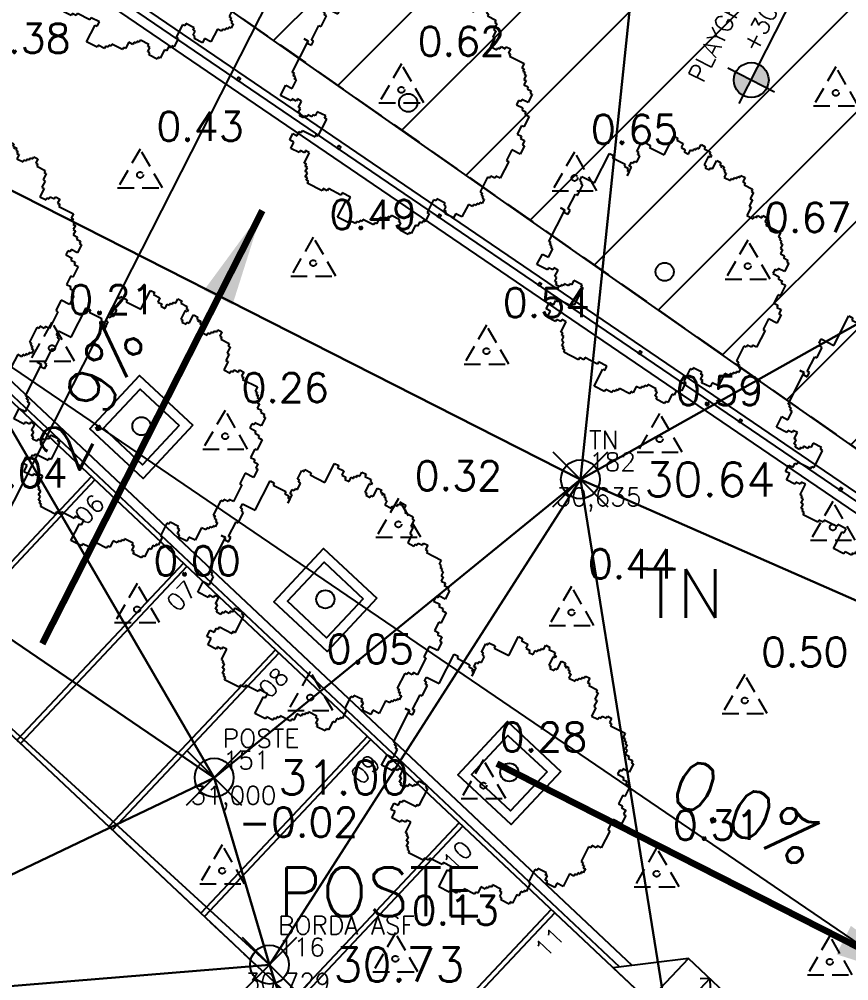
# Model space of a CAD drawing. Header units: metres. Extents: x 543100 to 543604, y 9574012 to 9574398.
# Drawn here: x 543184.73 to 543201.81, y 9574180.4 to 9574200.19 of the extents above; entities that cross this region are included whole.
import ezdxf
from ezdxf.enums import TextEntityAlignment as Align

# ---------------------------------------------------------------- set-up
doc = ezdxf.new("R2010")
doc.units = ezdxf.units.M
doc.header["$LTSCALE"] = 0.1
for name, pattern in [('CONTINUO', [0]), ('DASHED2', [9.524999999999999, 6.35, -3.175]), ('HIDDEN', [9.524999999999999, 6.35, -3.175])]:
    doc.linetypes.add(name, pattern=pattern)
for name, color, linetype in [('###C_TOPO_TEXT', 7, 'Continuous'), ('#PROJ_PLATOS', 2, 'HIDDEN'), ('_BORDA_ASF', 2, 'CONTINUO'), ('_POSTE', 2, 'CONTINUO'), ('_TN', 2, 'CONTINUO'), ('Area praça', 5, 'Continuous'), ('C-TINN-BNDY', 110, 'Continuous'), ('C-TOPO-TEXT', 7, 'Continuous'), ('CurvasTG', 7, 'CONTINUO'), ('E2', 7, 'CONTINUO'), ('HACHURA', 1, 'Continuous'), ('IMPL_CANTEIRO', 8, 'Continuous'), ('IMPL_CERCA', 8, 'Continuous'), ('IMPL_MEIO FIO', 8, 'Continuous'), ('IMPL_NIVEL', 8, 'Continuous'), ('IMPL_TITULO', 8, 'Continuous'), ('IMPL_VEGETAÇÃO', 8, 'Continuous'), ('IMPL_ÁRVORES', 8, 'Continuous'), ('IMPLANTAÇÃO', 1, 'Continuous'), ('MalhaTriTG', 7, 'CONTINUO'), ('PROJ_PLATOS', 2, 'DASHED2'), ('PROJ_TERRA_PERFIS', 2, 'Continuous'), ('TOPO_PONTOS', 2, 'Continuous'), ('V-NODE', 1, 'Continuous'), ('V-NODE-TEXT', 1, 'Continuous'), ('XREF_IMPLNTACAO', 2, 'Continuous')]:
    doc.layers.add(name, color=color, linetype=linetype)
doc.layers.get('IMPLANTAÇÃO').off()
doc.styles.add('COTA200', font='ROMANS.SHX')
doc.styles.add('COTA250', font='ROMANS.SHX')
doc.styles.add('ROMANS', font='romans', dxfattribs={"height": 0.2})
doc.styles.add('SIMPLEX', font='simplex', dxfattribs={"height": 0.2})
doc.styles.get("Standard").update_dxf_attribs({"font": 'simplex.shx'})
doc.dimstyles.get("Standard").update_dxf_attribs({"dimtxt": 0.18, "dimasz": 0.18, "dimexe": 0.18, "dimexo": 0.0625, "dimgap": 0.09, "dimtad": 0, "dimtih": 1, "dimtoh": 1, "dimdec": 4, "dimzin": 0, "dimdsep": 46, "dimtxsty": 'Standard', "dimcen": 0.09, "dimadec": 0, "dimazin": 0, "dimtfac": 1, "dimtdec": 4, "dimtofl": 0, "dimtmove": 0, "dimatfit": 3, "dimfxl": 1, "dimtolj": 1, "dimtzin": 0, "dimarcsym": 0})

# ---------------------------------------------------------------- blocks, each defined once
blk = doc.blocks.new('A$C76815E95')
at = {"layer": 'HACHURA'}
h = blk.add_hatch(dxfattribs=at)
h.set_pattern_fill('ANSI31', color=1, scale=0.5, style=0)
h.set_pattern_definition([(45, (-56.71623454557266, -140.2760906778276), (-1.122532015133644, 1.122532015133644), [])])
h.paths.add_polyline_path([(78.50253660278395, -21.53023425675929), (78.1706479433924, -22.02040452882648), (30.00293476006482, -129.1186275184155), (23.85615117452107, -140.2760906778276), (-56.71623454557266, -83.83502537757158), (-56.29154449922498, -82.40403590723872), (-2.601691384217702, 20.28950879722834), (78.41679475666024, -21.48937489651144)])
at = {"layer": 'HACHURA', "color": 8, "elevation": 30.47163635617762, "flags": 128}
blk.add_lwpolyline([(78.50253660278395, -21.53023425675929), (78.1706479433924, -22.02040452882648), (30.00293476006482, -129.1186275184155), (23.85615117452107, -140.2760906778276), (-56.71623454557266, -83.83502537757158), (-56.29154449922498, -82.40403590723872), (-2.601691384217702, 20.28950879722834), (78.41679475666024, -21.48937489651144)], close=True, dxfattribs=at)
blk = doc.blocks.new('nível-ct-04')
h = blk.add_hatch(color=8)
h.paths.add_polyline_path([(1.047825605148458, -1.31934870298603), (0.8978256051484581, -1.31934870298603), (0.8978256051484581, -1.469348702986029, 0.4142135623730958)])
h.paths.add_polyline_path([(0.8978256051484581, -1.169348702986028, 0.4142135623730958), (0.7478256051484582, -1.31934870298603), (0.8978256051484585, -1.31934870298603)])
for p, q in [((0.8978256051484581, -1.544348702986028), (0.8978256051484581, -1.094348702986029)), ((0.6728256051484585, -1.31934870298603), (1.803147779103823, -1.31934870298603))]:
    blk.add_line(p, q)
blk.add_circle((0.8978256051484581, -1.31934870298603), 0.15)
at = {"style": 'ROMANS'}
blk.add_attdef('0.00', (1.117159978211194, -1.257458989557616), '', height=0.15, dxfattribs=at)
blk = doc.blocks.new('Arv-sup')
at = {"layer": 'IMPL_VEGETAÇÃO', "color": 2}
for p, q in [((-0.8806546373597381, 2.060930780092463), (-0.8030544302922191, 2.060930780092463)), ((-0.8806546373597381, 1.71190549425117), (-0.8806546373597381, 2.060930780092463)), ((-0.8030544302922191, 2.060930780092463), (-0.8030544302922191, 2.022150266335885)), ((-0.4538556827279496, 2.060930780092463), (-0.415055821887476, 2.060930780092463)), ((-0.4538556827279496, 2.022150266335885), (-0.4538556827279496, 2.060930780092463)), ((-0.415055821887476, 2.138491807605618), (-0.3374561002065271, 2.138491807605618)), ((-0.415055821887476, 2.060930780092463), (-0.415055821887476, 2.138491807605618)), ((-0.3374561002065271, 2.138491807605618), (-0.3374561002065271, 2.09971129384904)), ((-0.3374561002065271, 2.09971129384904), (-0.2210565176851027, 2.09971129384904)), ((-0.2210565176851027, 2.09971129384904), (-0.2210565176851027, 2.060930780092463)), ((-0.2210565176851027, 2.060930780092463), (-0.1822566568446291, 2.060930780092463)), ((-0.1822566568446291, 2.060930780092463), (-0.1822566568446291, 2.022150266335885)), ((-0.8030544302922191, 2.022150266335885), (-0.6866548477707966, 2.022150266335885)), ((-0.6866548477707966, 2.022150266335885), (-0.6866548477707966, 1.94458890780669)), ((-0.6866548477707966, 1.94458890780669), (-0.6090551260898476, 1.94458890780669)), ((-0.6090551260898476, 1.94458890780669), (-0.6090551260898476, 1.905808394050112)), ((-0.6090551260898476, 1.905808394050112), (-0.5314554044088986, 1.905808394050112)), ((-0.5314554044088986, 1.983369752579293), (-0.492655543568425, 1.983369752579293)), ((-0.5314554044088986, 1.905808394050112), (-0.5314554044088986, 1.983369752579293)), ((-0.492655543568425, 2.022150266335885), (-0.4538556827279496, 2.022150266335885)), ((-0.492655543568425, 1.983369752579293), (-0.492655543568425, 2.022150266335885)), ((-0.2210565176851027, 2.022150266335885), (-0.2210565176851027, 1.86702788029352)), ((-0.1822566568446291, 2.022150266335885), (-0.2210565176851027, 2.022150266335885)), ((-0.06585707432320476, 2.022150266335885), (0.01174264735774422, 2.022150266335885)), ((-0.06585707432320476, 1.86702788029352), (-0.06585707432320476, 2.022150266335885)), ((0.01174264735774422, 2.022150266335885), (0.01174264735774422, 1.983369752579293)), ((0.01174264735774422, 1.983369752579293), (0.05054250819821782, 1.983369752579293)), ((0.01174264735774422, 1.983369752579293), (0.08934236903869142, 1.983369752579293)), ((0.05054250819821782, 1.983369752579293), (0.05054250819821782, 1.94458890780669)), ((0.08934236903869142, 1.983369752579293), (0.08934236903869142, 1.94458890780669)), ((0.08934236903869142, 1.94458890780669), (0.1281422298791668, 1.94458890780669)), ((0.1281422298791668, 1.94458890780669), (0.1281422298791668, 1.905808394050112)), ((0.1281422298791668, 1.905808394050112), (0.1669420907196404, 1.905808394050112)), ((0.1669420907196404, 1.905808394050112), (0.1669420907196404, 1.828247366536942)), ((0.3221415340815383, 1.905808394050112), (0.3609413949220137, 1.905808394050112)), ((0.3221415340815383, 1.86702788029352), (0.3221415340815383, 1.905808394050112)), ((0.3609413949220137, 1.94458890780669), (0.3997412557624873, 1.94458890780669)), ((0.3609413949220137, 1.905808394050112), (0.3609413949220137, 1.94458890780669)), ((0.3997412557624873, 1.983369752579293), (0.4773414628300063, 1.983369752579293)), ((0.3997412557624873, 1.94458890780669), (0.3997412557624873, 1.983369752579293)), ((0.4773414628300063, 1.983369752579293), (0.4773414628300063, 1.905808394050112)), ((0.4773414628300063, 1.905808394050112), (0.5161413236704799, 1.905808394050112)), ((0.5161413236704799, 1.905808394050112), (0.5161413236704799, 1.86702788029352)), ((-1.268653245764483, 1.750686008007747), (-1.152253663243059, 1.750686008007747)), ((-1.268653245764483, 1.71190549425117), (-1.268653245764483, 1.750686008007747)), ((-1.152253663243059, 1.750686008007747), (-1.152253663243059, 1.71190549425117)), ((-0.2210565176851027, 1.86702788029352), (-0.1822566568446291, 1.86702788029352)), ((-0.1822566568446291, 1.86702788029352), (-0.1822566568446291, 1.828247366536942)), ((-0.1822566568446291, 1.828247366536942), (-0.1046569351636801, 1.828247366536942)), ((-0.1046569351636801, 1.86702788029352), (-0.06585707432320476, 1.86702788029352)), ((-0.1046569351636801, 1.828247366536942), (-0.1046569351636801, 1.86702788029352)), ((0.1669420907196404, 1.828247366536942), (0.2833416732410647, 1.828247366536942)), ((0.2833416732410647, 1.86702788029352), (0.3221415340815383, 1.86702788029352)), ((0.2833416732410647, 1.828247366536942), (0.2833416732410647, 1.86702788029352)), ((0.5161413236704799, 1.86702788029352), (0.6713407670323779, 1.86702788029352)), ((0.6713407670323779, 1.86702788029352), (0.6713407670323779, 1.828247366536942)), ((0.6713407670323779, 1.828247366536942), (0.7101406278728533, 1.828247366536942)), ((0.7101406278728533, 1.828247366536942), (0.7101406278728533, 1.71190549425117)), ((-1.307453106604957, 1.71190549425117), (-1.268653245764483, 1.71190549425117)), ((-1.307453106604957, 1.556783108208819), (-1.307453106604957, 1.71190549425117)), ((-1.152253663243059, 1.71190549425117), (-0.8806546373597381, 1.71190549425117)), ((0.7101406278728533, 1.71190549425117), (0.7489404887133269, 1.71190549425117)), ((0.7489404887133269, 1.71190549425117), (0.7489404887133269, 1.595563621965397)), ((0.7489404887133269, 1.595563621965397), (0.7877403495538022, 1.595563621965397)), ((0.7877403495538022, 1.595563621965397), (0.7877403495538022, 1.440441235923046)), ((-1.268653245764483, 1.556783108208819), (-1.307453106604957, 1.556783108208819)), ((-1.268653245764483, 1.518002594452227), (-1.268653245764483, 1.556783108208819)), ((-1.229853384924008, 1.518002594452227), (-1.268653245764483, 1.518002594452227)), ((-1.229853384924008, 1.401660722166454), (-1.229853384924008, 1.518002594452227)), ((0.7877403495538022, 1.440441235923046), (0.9041399320752248, 1.440441235923046)), ((0.9041399320752248, 1.479221749679624), (0.9429397929157002, 1.479221749679624)), ((0.9041399320752248, 1.440441235923046), (0.9041399320752248, 1.479221749679624)), ((0.9429397929157002, 1.518002594452227), (1.020539514596647, 1.518002594452227)), ((0.9429397929157002, 1.479221749679624), (0.9429397929157002, 1.518002594452227)), ((1.020539514596647, 1.556783108208819), (1.098139236277596, 1.556783108208819)), ((1.020539514596647, 1.518002594452227), (1.020539514596647, 1.556783108208819)), ((1.098139236277596, 1.556783108208819), (1.098139236277596, 1.479221749679624)), ((1.098139236277596, 1.479221749679624), (1.136939097118072, 1.479221749679624)), ((1.136939097118072, 1.479221749679624), (1.136939097118072, 1.440441235923046)), ((1.136939097118072, 1.440441235923046), (1.408538123001392, 1.440441235923046)), ((1.408538123001392, 1.440441235923046), (1.408538123001392, 1.362880208409877)), ((-1.695451715009701, 0.7811711779970381), (-1.695451715009701, 1.324099363637274)), ((-1.695451715009701, 1.324099363637274), (-1.617851993328753, 1.324099363637274)), ((-1.617851993328753, 1.324099363637274), (-1.617851993328753, 1.285318849880682)), ((-1.617851993328753, 1.285318849880682), (-1.385052828285906, 1.285318849880682)), ((-1.385052828285906, 1.285318849880682), (-1.385052828285906, 1.246538336124104)), ((-1.307453106604957, 1.362880208409877), (-1.268653245764483, 1.362880208409877)), ((-1.307453106604957, 1.285318849880682), (-1.307453106604957, 1.362880208409877)), ((-1.268653245764483, 1.285318849880682), (-1.307453106604957, 1.285318849880682)), ((-1.268653245764483, 1.401660722166454), (-1.229853384924008, 1.401660722166454)), ((-1.268653245764483, 1.362880208409877), (-1.268653245764483, 1.401660722166454)), ((-1.268653245764483, 1.130196463838331), (-1.268653245764483, 1.285318849880682)), ((1.408538123001392, 1.362880208409877), (1.447337983841868, 1.362880208409877)), ((1.447337983841868, 1.362880208409877), (1.447337983841868, 1.324099363637274)), ((1.447337983841868, 1.324099363637274), (1.486137844682341, 1.324099363637274)), ((1.486137844682341, 1.324099363637274), (1.486137844682341, 1.285318849880682)), ((1.486137844682341, 1.285318849880682), (1.524937705522817, 1.285318849880682)), ((1.524937705522817, 1.285318849880682), (1.524937705522817, 1.207757822367526)), ((-1.385052828285906, 1.246538336124104), (-1.307453106604957, 1.246538336124104)), ((-1.307453106604957, 1.246538336124104), (-1.307453106604957, 1.207757822367526)), ((-1.307453106604957, 1.207757822367526), (-1.268653245764483, 1.207757822367526)), ((-1.268653245764483, 1.207757822367526), (-1.268653245764483, 1.130196463838331)), ((1.524937705522817, 1.207757822367526), (1.56373756636329, 1.207757822367526)), ((1.56373756636329, 1.207757822367526), (1.56373756636329, 1.130196463838331)), ((1.56373756636329, 1.130196463838331), (1.641337288044239, 1.130196463838331)), ((1.641337288044239, 1.130196463838331), (1.641337288044239, 1.091415950081753)), ((1.641337288044239, 1.091415950081753), (1.718937009725188, 1.091415950081753)), ((1.718937009725188, 1.091415950081753), (1.718937009725188, 1.052635436325176)), ((1.718937009725188, 1.052635436325176), (1.757736870565662, 1.052635436325176)), ((1.757736870565662, 1.052635436325176), (1.757736870565662, 0.8975130502828108)), ((1.602537427203764, 0.8587322055102078), (1.602537427203764, 0.7811711779970381)), ((1.641337288044239, 0.8587322055102078), (1.602537427203764, 0.8587322055102078)), ((1.641337288044239, 0.8975130502828108), (1.641337288044239, 0.8587322055102078)), ((1.757736870565662, 0.8975130502828108), (1.641337288044239, 0.8975130502828108)), ((-1.928250880052548, 0.7811711779970381), (-1.695451715009701, 0.7811711779970381)), ((-1.928250880052548, 0.7036101504838825), (-1.928250880052548, 0.7811711779970381)), ((-1.889451019212073, 0.7036101504838825), (-1.928250880052548, 0.7036101504838825)), ((-1.889451019212073, 0.6648293057112653), (-1.889451019212073, 0.7036101504838825)), ((-1.850651158371599, 0.6648293057112653), (-1.889451019212073, 0.6648293057112653)), ((-1.850651158371599, 0.470926405912337), (-1.850651158371599, 0.6648293057112653)), ((1.602537427203764, 0.7811711779970381), (1.718937009725188, 0.7811711779970381)), ((1.718937009725188, 0.7811711779970381), (1.718937009725188, 0.7423906642404603)), ((1.718937009725188, 0.7423906642404603), (1.796536731406137, 0.7423906642404603)), ((1.796536731406137, 0.7423906642404603), (1.796536731406137, 0.7036101504838825)), ((1.796536731406137, 0.7036101504838825), (1.874136938473656, 0.7036101504838825)), ((1.874136938473656, 0.7036101504838825), (1.874136938473656, 0.5097069196689148)), ((1.835337077633181, 0.5097069196689148), (1.835337077633181, 0.3545845336265643)), ((1.874136938473656, 0.5097069196689148), (1.835337077633181, 0.5097069196689148)), ((-1.889451019212073, 0.470926405912337), (-1.850651158371599, 0.470926405912337)), ((-1.889451019212073, 0.1994621475841996), (-1.889451019212073, 0.470926405912337)), ((1.835337077633181, 0.3545845336265643), (1.91293679931413, 0.3545845336265643)), ((1.91293679931413, 0.3545845336265643), (1.91293679931413, 0.3158040198699723)), ((-2.005850601733496, 0.1606816338276218), (-1.928250880052548, 0.1606816338276218)), ((-1.928250880052548, 0.1606816338276218), (-2.005850601733496, 0.1606816338276218)), ((-1.928250880052548, 0.1606816338276218), (-1.928250880052548, 0.121901120071044)), ((-1.928250880052548, -0.4210273965852167), (-1.928250880052548, 0.1606816338276218)), ((-1.850651158371599, 0.1994621475841996), (-1.889451019212073, 0.1994621475841996)), ((-1.850651158371599, 0.121901120071044), (-1.850651158371599, 0.1994621475841996)), ((1.91293679931413, 0.3158040198699723), (1.990536520995079, 0.3158040198699723)), ((1.990536520995079, 0.3158040198699723), (1.990536520995079, 0.2382429923568168)), ((1.990536520995079, 0.2382429923568168), (2.029336381835552, 0.2382429923568168)), ((2.029336381835552, 0.2382429923568168), (2.029336381835552, 0.08312060631445206)), ((-1.928250880052548, 0.121901120071044), (-1.850651158371599, 0.121901120071044)), ((1.874136938473656, 0.08312060631445206), (1.874136938473656, -0.1107826245005015)), ((2.029336381835552, 0.08312060631445206), (1.874136938473656, 0.08312060631445206)), ((1.874136938473656, -0.1107826245005015), (1.91293679931413, -0.1107826245005015)), ((1.91293679931413, -0.1107826245005015), (1.91293679931413, -0.4210273965852167)), ((-1.889451019212073, -0.4210273965852167), (-1.928250880052548, -0.4210273965852167)), ((-1.889451019212073, -0.4598079103417945), (-1.889451019212073, -0.4210273965852167)), ((-1.850651158371599, -0.4598079103417945), (-1.889451019212073, -0.4598079103417945)), ((-1.850651158371599, -0.4985884240983864), (-1.850651158371599, -0.4598079103417945)), ((1.757736870565662, -0.4598079103417945), (1.757736870565662, -0.4985884240983864)), ((1.835337077633181, -0.4598079103417945), (1.757736870565662, -0.4598079103417945)), ((1.835337077633181, -0.4210273965852167), (1.835337077633181, -0.4598079103417945)), ((1.91293679931413, -0.4210273965852167), (1.835337077633181, -0.4210273965852167)), ((-1.811851297531124, -0.4985884240983864), (-1.850651158371599, -0.4985884240983864)), ((-1.811851297531124, -0.653710810140737), (-1.811851297531124, -0.4985884240983864)), ((1.718937009725188, -0.4985884240983864), (1.718937009725188, -0.7700526824265097)), ((1.757736870565662, -0.4985884240983864), (1.718937009725188, -0.4985884240983864)), ((-1.928250880052548, -0.653710810140737), (-1.811851297531124, -0.653710810140737)), ((-1.928250880052548, -0.8476137099396652), (-1.928250880052548, -0.653710810140737)), ((-1.656651854169227, -0.7700526824265097), (-1.656651854169227, -0.8088331961830875)), ((-1.579052132488278, -0.7700526824265097), (-1.656651854169227, -0.7700526824265097)), ((-1.579052132488278, -0.8863942236962572), (-1.579052132488278, -0.7700526824265097)), ((1.718937009725188, -0.7700526824265097), (1.757736870565662, -0.7700526824265097)), ((1.757736870565662, -0.7700526824265097), (1.757736870565662, -0.8088331961830875)), ((-1.734251575850176, -0.8476137099396652), (-1.928250880052548, -0.8476137099396652)), ((-1.734251575850176, -0.8088331961830875), (-1.734251575850176, -0.8476137099396652)), ((-1.656651854169227, -0.8088331961830875), (-1.734251575850176, -0.8088331961830875)), ((-1.540252271647804, -0.8863942236962572), (-1.579052132488278, -0.8863942236962572)), ((-1.540252271647804, -0.963955582225438), (-1.540252271647804, -0.8863942236962572)), ((-1.385052828285906, -0.9251750684688602), (-1.385052828285906, -0.963955582225438)), ((-1.307453106604957, -0.9251750684688602), (-1.385052828285906, -0.9251750684688602)), ((-1.307453106604957, -0.8863942236962572), (-1.307453106604957, -0.9251750684688602)), ((-1.268653245764483, -0.8863942236962572), (-1.307453106604957, -0.8863942236962572)), ((-1.268653245764483, -0.8088331961830875), (-1.268653245764483, -0.8863942236962572)), ((-1.113453802402585, -0.8088331961830875), (-1.268653245764483, -0.8088331961830875)), ((-1.113453802402585, -0.8476137099396652), (-1.113453802402585, -0.8088331961830875)), ((-1.07465394156211, -0.8476137099396652), (-1.113453802402585, -0.8476137099396652)), ((-1.07465394156211, -1.15785848202438), (-1.07465394156211, -0.8476137099396652)), ((1.757736870565662, -0.8088331961830875), (1.796536731406137, -0.8088331961830875)), ((1.796536731406137, -0.8088331961830875), (1.796536731406137, -0.8476137099396652)), ((1.796536731406137, -0.8476137099396652), (1.835337077633181, -0.8476137099396652)), ((1.796536731406137, -0.9251750684688602), (1.796536731406137, -0.963955582225438)), ((1.835337077633181, -0.9251750684688602), (1.796536731406137, -0.9251750684688602)), ((1.835337077633181, -0.8476137099396652), (1.835337077633181, -0.9251750684688602)), ((-1.501452410807329, -0.963955582225438), (-1.540252271647804, -0.963955582225438)), ((-1.501452410807329, -1.00273609598203), (-1.501452410807329, -0.963955582225438)), ((-1.42385268912638, -1.00273609598203), (-1.501452410807329, -1.00273609598203)), ((-1.42385268912638, -0.963955582225438), (-1.42385268912638, -1.00273609598203)), ((-1.385052828285906, -0.963955582225438), (-1.42385268912638, -0.963955582225438)), ((1.641337288044239, -1.041516609738608), (1.641337288044239, -1.274200354310153)), ((1.718937009725188, -1.041516609738608), (1.641337288044239, -1.041516609738608)), ((1.718937009725188, -1.00273609598203), (1.718937009725188, -1.041516609738608)), ((1.757736870565662, -1.00273609598203), (1.718937009725188, -1.00273609598203)), ((1.757736870565662, -0.963955582225438), (1.757736870565662, -1.00273609598203)), ((1.796536731406137, -0.963955582225438), (1.757736870565662, -0.963955582225438)), ((-1.385052828285906, -1.235419840553575), (-1.346252967445432, -1.235419840553575)), ((-1.385052828285906, -1.312980868066731), (-1.385052828285906, -1.235419840553575)), ((-1.346252967445432, -1.196638995780958), (-1.113453802402585, -1.196638995780958)), ((-1.346252967445432, -1.235419840553575), (-1.346252967445432, -1.196638995780958)), ((-1.113453802402585, -1.15785848202438), (-1.07465394156211, -1.15785848202438)), ((-1.113453802402585, -1.196638995780958), (-1.113453802402585, -1.15785848202438)), ((-1.113453802402585, -1.15785848202438), (-1.113453802402585, -1.196638995780958)), ((-1.113453802402585, -1.196638995780958), (-1.113453802402585, -1.15785848202438)), ((1.098139236277596, -1.235419840553575), (1.098139236277596, -1.468103254109096)), ((1.136939097118072, -1.235419840553575), (1.098139236277596, -1.235419840553575)), ((1.29213854047997, -1.196638995780958), (1.136939097118072, -1.196638995780958)), ((1.136939097118072, -1.196638995780958), (1.136939097118072, -1.235419840553575)), ((1.29213854047997, -1.235419840553575), (1.29213854047997, -1.196638995780958)), ((1.330938401320443, -1.235419840553575), (1.29213854047997, -1.235419840553575)), ((1.330938401320443, -1.312980868066731), (1.330938401320443, -1.235419840553575)), ((-1.462652549966855, -1.312980868066731), (-1.385052828285906, -1.312980868066731)), ((-1.462652549966855, -1.429322740352504), (-1.462652549966855, -1.312980868066731)), ((1.369738262160919, -1.312980868066731), (1.330938401320443, -1.312980868066731)), ((1.369738262160919, -1.351761381823323), (1.369738262160919, -1.312980868066731)), ((1.524937705522817, -1.351761381823323), (1.369738262160919, -1.351761381823323)), ((1.524937705522817, -1.274200354310153), (1.524937705522817, -1.351761381823323)), ((1.641337288044239, -1.274200354310153), (1.524937705522817, -1.274200354310153)), ((-1.385052828285906, -1.429322740352504), (-1.462652549966855, -1.429322740352504)), ((-1.385052828285906, -1.545664612638276), (-1.385052828285906, -1.429322740352504)), ((-1.229853384924008, -1.545664612638276), (-1.385052828285906, -1.545664612638276)), ((-1.229853384924008, -1.506883767865673), (-1.229853384924008, -1.545664612638276)), ((-1.152253663243059, -1.506883767865673), (-1.229853384924008, -1.506883767865673)), ((-1.152253663243059, -1.468103254109096), (-1.152253663243059, -1.506883767865673)), ((-1.07465394156211, -1.468103254109096), (-1.152253663243059, -1.468103254109096)), ((-1.07465394156211, -1.662006153908024), (-1.07465394156211, -1.468103254109096)), ((1.098139236277596, -1.468103254109096), (1.136939097118072, -1.468103254109096)), ((1.136939097118072, -1.468103254109096), (1.136939097118072, -1.623225640151446)), ((-1.035854080721636, -1.662006153908024), (-1.07465394156211, -1.662006153908024)), ((-1.035854080721636, -1.700786998680641), (-1.035854080721636, -1.662006153908024)), ((-0.9970542198811607, -1.700786998680641), (-1.035854080721636, -1.700786998680641)), ((-0.9970542198811607, -1.778348026193797), (-0.9970542198811607, -1.700786998680641)), ((1.020539514596647, -1.739567512437219), (1.020539514596647, -1.894689898479569)), ((1.059339375437123, -1.739567512437219), (1.020539514596647, -1.739567512437219)), ((1.059339375437123, -1.662006153908024), (1.059339375437123, -1.739567512437219)), ((1.098139236277596, -1.662006153908024), (1.059339375437123, -1.662006153908024)), ((1.098139236277596, -1.623225640151446), (1.098139236277596, -1.662006153908024)), ((1.136939097118072, -1.623225640151446), (1.098139236277596, -1.623225640151446)), ((-0.9582543590406871, -1.778348026193797), (-0.9970542198811607, -1.778348026193797)), ((-0.9582543590406871, -1.855909053706966), (-0.9582543590406871, -1.778348026193797)), ((-0.9194544982002117, -1.855909053706966), (-0.9582543590406871, -1.855909053706966)), ((-0.9194544982002117, -1.894689898479569), (-0.9194544982002117, -1.855909053706966)), ((-0.8806546373597381, -1.894689898479569), (-0.9194544982002117, -1.894689898479569)), ((-0.8806546373597381, -1.933470412236161), (-0.8806546373597381, -1.894689898479569)), ((-0.6090551260898476, -1.894689898479569), (-0.6090551260898476, -1.933470412236161)), ((-0.5314554044088986, -1.894689898479569), (-0.6090551260898476, -1.894689898479569)), ((-0.5314554044088986, -1.855909053706966), (-0.5314554044088986, -1.894689898479569)), ((-0.2986562393660517, -1.855909053706966), (-0.5314554044088986, -1.855909053706966)), ((-0.1434567960041537, -1.817128539950389), (-0.2986562393660517, -1.817128539950389)), ((-0.2986562393660517, -1.817128539950389), (-0.2986562393660517, -1.855909053706966)), ((-0.1822566568446291, -2.204934670564285), (-0.1822566568446291, -1.894689898479569)), ((-0.1822566568446291, -1.894689898479569), (-0.1434567960041537, -1.894689898479569)), ((-0.1434567960041537, -1.894689898479569), (-0.1434567960041537, -1.817128539950389)), ((0.4385411166029627, -1.894689898479569), (0.4385411166029627, -2.011031439749317)), ((0.5161413236704799, -1.894689898479569), (0.4385411166029627, -1.894689898479569)), ((0.5161413236704799, -1.855909053706966), (0.5161413236704799, -1.894689898479569)), ((0.5549411845109553, -1.855909053706966), (0.5161413236704799, -1.855909053706966)), ((0.5549411845109553, -1.817128539950389), (0.5549411845109553, -1.855909053706966)), ((0.5937410453514289, -1.817128539950389), (0.5549411845109553, -1.817128539950389)), ((0.5937410453514289, -1.778348026193797), (0.5937410453514289, -1.817128539950389)), ((0.7489404887133269, -1.778348026193797), (0.5937410453514289, -1.778348026193797)), ((0.7489404887133269, -1.817128539950389), (0.7489404887133269, -1.778348026193797)), ((0.7877403495538022, -1.817128539950389), (0.7489404887133269, -1.817128539950389)), ((0.7877403495538022, -1.894689898479569), (0.7877403495538022, -1.817128539950389)), ((0.8265402103942758, -1.894689898479569), (0.7877403495538022, -1.894689898479569)), ((0.8265402103942758, -1.933470412236161), (0.8265402103942758, -1.894689898479569)), ((0.9817396537561738, -1.894689898479569), (0.9817396537561738, -1.933470412236161)), ((1.020539514596647, -1.894689898479569), (0.9817396537561738, -1.894689898479569)), ((-0.6090551260898476, -1.933470412236161), (-0.8806546373597381, -1.933470412236161)), ((0.2057419515601158, -2.049812284521934), (0.2057419515601158, -2.088592798278512)), ((0.3997412557624873, -2.049812284521934), (0.2057419515601158, -2.049812284521934)), ((0.3997412557624873, -2.011031439749317), (0.3997412557624873, -2.049812284521934)), ((0.4385411166029627, -2.011031439749317), (0.3997412557624873, -2.011031439749317)), ((0.9817396537561738, -1.933470412236161), (0.8265402103942758, -1.933470412236161)), ((0.01174264735774422, -2.204934670564285), (-0.1822566568446291, -2.204934670564285)), ((0.01174264735774422, -2.166153825791667), (0.01174264735774422, -2.204934670564285)), ((0.1281422298791668, -2.166153825791667), (0.01174264735774422, -2.166153825791667)), ((0.1281422298791668, -2.12737331203509), (0.1281422298791668, -2.166153825791667)), ((0.1669420907196404, -2.12737331203509), (0.1281422298791668, -2.12737331203509)), ((0.1669420907196404, -2.088592798278512), (0.1669420907196404, -2.12737331203509)), ((0.2057419515601158, -2.088592798278512), (0.1669420907196404, -2.088592798278512))]:
    blk.add_line(p, q, dxfattribs=at)
blk.add_circle((0, 1.4210854715202e-14), 0.15, dxfattribs=at)
blk = doc.blocks.new('A$C70E94E78')
at = {"layer": 'IMPL_MEIO FIO', "color": 1, "linetype": 'Continuous', "ltscale": 3}
for p, q in [((1.599999385259366, 1.279842657404117), (1.458584915977212, 1.138414414546958)), ((1.599999385259252, 1.27984265740406), (1.600028603424335, 0.07984265775979793)), ((1.599999385259252, 1.27984265740406), (1.74142074149654, 1.138421301166773)), ((-3.673312676255591e-07, 0.07985726612491817), (3.199999137849773, 0.07985726612491817))]:
    blk.add_line(p, q, dxfattribs=at)
for points in [[(0.9999995903198169, 1.279828048326522), (-3.673312676255591e-07, 0.07985726612491817)], [(2.199999137848749, 0.07982804795983611), (2.199999180198688, 1.279857266481599), (0.9999995903198169, 1.279828048326522), (0.9999995903198169, 0.07982804797086374)], [(2.199999180198688, 1.279857266481599), (3.199999137849773, 0.07985726612491817)]]:
    blk.add_lwpolyline(points, dxfattribs=at)
blk.add_circle((1.600028603424335, 0.07984265775979793), 0.0798428483465159, dxfattribs=at)
blk = doc.blocks.new('A$C440D491C')
at = {"layer": 'IMPL_MEIO FIO', "color": 1}
for p, q in [((-7.600005349377184, 5.000001018866898), (24.90008595003746, 5.000001018866897)), ((5.299994650995352, 5.000001018866897), (5.299994650995352, 1.018866896629333e-06)), ((5.399994650622823, 5.000001018866897), (5.399994650622823, 1.018866896629333e-06)), ((7.899994650995353, 5.000001018866897), (7.899994650995353, 1.018866896629333e-06)), ((7.999994650622824, 5.000001018866897), (7.999994650622824, 1.018866896629333e-06)), ((10.49999465099535, 5.000001018866897), (10.49999465099535, 1.018866896629333e-06)), ((10.59999465062283, 5.000001018866897), (10.59999465062283, 1.018866896629333e-06)), ((13.09999465099536, 5.000001018866897), (13.09999465099536, 1.018866896629333e-06)), ((13.19999465062283, 5.000001018866897), (13.19999465062283, 1.018866896629333e-06)), ((15.69999465099536, 5.000001018866897), (15.69999465099536, 1.018866896629333e-06)), ((15.79999465062283, 5.000001018866897), (15.79999465062283, 1.018866896629333e-06)), ((18.29999465099536, 5.000001018866897), (18.29999465099536, 1.018866896629333e-06)), ((18.39999465062283, 5.000001018866897), (18.39999465062283, 1.018866896629333e-06)), ((7.899994650995353, 1.018866896629333e-06), (7.999994650622824, 1.018866896629333e-06)), ((10.49999465099535, 1.018866896629333e-06), (10.59999465062283, 1.018866896629333e-06)), ((13.09999465099536, 1.018866896629333e-06), (13.19999465062283, 1.018866896629333e-06))]:
    blk.add_line(p, q, dxfattribs=at)
at = {"layer": 'IMPL_MEIO FIO', "color": 1, "style": 'COTA250'}
for s, p in [('06', (5.735081472015011, 4.479961963370442)), ('07', (8.335081472015013, 4.479961963370442)), ('08', (10.93508147201501, 4.479961963370442)), ('09', (13.53508147201502, 4.479961963370442)), ('10', (16.13508147201502, 4.479961963370442)), ('11', (18.73508147201502, 4.479961963370442))]:
    blk.add_text(s, height=0.36, rotation=90, dxfattribs=at).set_placement(p, align=Align.MIDDLE_CENTER)
blk = doc.blocks.new('CERCA')
at = {"layer": 'IMPL_CERCA', "color": 3}
blk.add_lwpolyline([(-0.02499999990686774, 0), (0.02500000002328306, 0), (0.02500000002328306, -0.06000000052154064), (-0.02499999990686774, -0.06000000052154064)], close=True, dxfattribs=at)
blk = doc.blocks.new('A$C00972E22')
at = {"layer": 'IMPL_CANTEIRO'}
for points in [[(57.55761230073404, 82.03022677451372), (57.14216789591592, 80.5889058727771), (55.70084699278232, 81.00435027852654), (56.11629139760043, 82.44567118026316)], [(57.31004359328654, 81.89344324357808), (57.00538436311763, 80.83647458069026), (55.94841570069548, 81.14113381132483), (56.25307493086439, 82.19810247421265)], [(62.54859092063271, 80.57072945870459), (62.13314651581459, 79.12940855696797), (60.69182561268099, 79.54485296271741), (61.1072700174991, 80.98617386445403)], [(62.30102221318521, 80.43394592776895), (61.9963629830163, 79.37697726488113), (60.93939432059415, 79.6816364955157), (61.24405355076306, 80.73860515840352)], [(67.53956954041496, 79.11123214289546), (67.12412513559684, 77.66991124115884), (65.68280423246324, 78.08535564690828), (66.09824863728136, 79.5266765486449)], [(67.29200083296746, 78.97444861195982), (66.98734160279855, 77.917479949072), (65.9303729403764, 78.22213917970657), (66.23503217054531, 79.27910784259439)]]:
    blk.add_lwpolyline(points, close=True, dxfattribs=at)
at = {"layer": 'IMPL_CERCA'}
for p, q in [((44.20571121678222, 90.32808083482087), (72.54059206834063, 86.70246939174831)), ((44.18667307158466, 90.17929391004145), (72.5215539233759, 86.55368246883154))]:
    blk.add_line(p, q, dxfattribs=at)
at = {"layer": 'IMPL_MEIO FIO', "color": 1}
blk.add_line((44.24353397870436, 89.97038760967553), (72.60253764444496, 86.34168951958418), dxfattribs=at)
at = {"layer": 'IMPL_MEIO FIO'}
for p, q in [((43.5918409753358, 84.13161807134748), (70.65832379623316, 76.21664547175169)), ((43.72766717802733, 83.88352284021676), (70.44221812987234, 76.07146465033293)), ((46.1878682335373, 83.05990544334054), (74.98928428499494, 74.63759137876332))]:
    blk.add_line(p, q, dxfattribs=at)
at = {"layer": 'IMPL_MEIO FIO', "color": 1}
for centre, radius, start, end in [((63.34687442716677, 94.4110109526664), 12.27941864160871, 318.9172580882334, 118.9471194413683), ((63.34687442821451, 94.41101095080376), 12.07941863985146, 319.4227714024685, 118.9471194472051), ((63.34687442821451, 94.41101095080376), 11.97941863985146, 319.964483244743, 118.9471194472051)]:
    blk.add_arc(centre, radius, start, end, dxfattribs=at)
at = {"layer": 'IMPL_CERCA', "rotation": 172.7082971577555}
for p in [(55.16307934804354, 88.77479941397905), (57.64286142995115, 88.4574969932437), (60.12264351185877, 88.14019457250834), (62.60242559376638, 87.82289215177298), (65.082207675674, 87.50558973103762), (67.56198975758161, 87.18828731030226), (70.04177183948923, 86.8709848895669)]:
    blk.add_blockref('CERCA', p, dxfattribs=at)
at = {"layer": 'IMPL_MEIO FIO', "rotation": 343.699650671198}
blk.add_blockref('A$C440D491C', (49.68672953976784, 76.82734338566661), dxfattribs=at)
at = {"layer": 'IMPL_MEIO FIO', "ltscale": 2, "rotation": 343.6996505881217}
blk.add_blockref('A$C70E94E78', (70.31175190885551, 75.9222268499434), dxfattribs=at)
at = {"layer": 'IMPL_NIVEL', "xscale": 2.400000002235174, "yscale": 2.400000002235174, "zscale": 2.400000002235174, "rotation": 90}
blk.add_blockref('nível-ct-04', (61.41563099937048, 91.41765051707625), dxfattribs=at).add_auto_attribs({'0.00': '+30,90'})
at = {"layer": 'IMPL_ÁRVORES', "xscale": 1.25, "yscale": 1.25, "zscale": 1.25}
for p in [(68.60308698948938, 96.7440850045532), (59.91432647255715, 95.83753960207105), (52.25931886094622, 90.82721418328583), (58.50082034582738, 89.95437063649297), (64.78393494163174, 89.2477843631059), (70.69255602080375, 88.49963312223554), (51.63280924665742, 82.99158371053636), (56.62378786643967, 81.53208639472723), (61.61476648633834, 80.0725890789181), (66.6057451061206, 78.61309176310897)]:
    blk.add_blockref('Arv-sup', p, dxfattribs=at)
at = {"layer": 'IMPL_TITULO', "color": 2, "style": 'COTA200'}
blk.add_text('PLAYGROUND', height=0.3600000000000001, rotation=90, dxfattribs=at).set_placement((63.55412796395831, 94.61883051879704), align=Align.MIDDLE_CENTER)
blk = doc.blocks.new('Base_Implantacao')
at = {"layer": 'Area praça'}
blk.add_lwpolyline([(543169.375966441, 9574203.375737434), (543253.5850714714, 9574146.03478178), (543319.7998506648, 9574291.166109739), (543234.3774111079, 9574331.16525853)], close=True, dxfattribs=at)
at = {"layer": 'IMPLANTAÇÃO', "rotation": 333.0393706475627}
blk.add_blockref('A$C00972E22', (543099.8097354489, 9574144.815856133), dxfattribs=at)
at = {"layer": 'MalhaTriTG', "color": 132}
mesh = blk.add_polyface(dxfattribs=at)
corners = [(543176.729, 9574192.765, 30.868), (543180.502, 9574198.731, 30.876), (543167.061, 9574201.461, 31.347), (543165.999, 9574209.837, 31.42), (543180.461, 9574218.809, 31.176), (543198.271, 9574209.736, 30.556), (543183.119, 9574217.394, 30.998), (543196.284, 9574190.719, 30.635), (543214.869, 9574201.169, 30.374), (543202.877, 9574228.947, 30.531), (543218.951, 9574222.118, 30.361), (543234.05, 9574215.321, 30.261), (543230.544, 9574191.565, 30.227), (543174.98, 9574227.004, 31.33), (543184.667, 9574238.023, 31.282), (543171.161, 9574219.715, 31.378), (543196.349, 9574252.1, 31.162), (543200.318, 9574249.958, 30.749), (543180.842, 9574238.534, 31.317), (543172.773, 9574242.281, 31.61), (543181.592, 9574239.297, 31.451), (543177.486, 9574251.493, 31.583), (543187.66, 9574251.739, 31.282), (543174.643, 9574250.343, 31.617), (543209.413, 9574244.793, 30.556), (543223.881, 9574236.865, 30.379), (543238.336, 9574229.355, 30.188), (543221.894, 9574259.531, 30.495), (543253.212, 9574224.513, 30.191), (543259.882, 9574241.736, 30.032), (543240.585, 9574250.291, 30.176), (543248.6, 9574210.1, 30.139), (543261.591, 9574204.385, 30.088), (543248.316, 9574182.248, 30.087), (543269.51, 9574216.865, 29.996), (543277.509, 9574234.871, 29.901), (543270.435, 9574261.497, 30.138)]
mesh.append_faces([[corners[k] for k in face] for face in [(0, 1, 2), (3, 1, 4), (1, 5, 6), (1, 7, 5), (8, 5, 7), (6, 5, 9), (10, 8, 11), (5, 8, 10), (12, 11, 8), (4, 1, 6), (13, 4, 14), (4, 13, 15), (16, 14, 17), (13, 14, 18), (19, 18, 20), (18, 19, 13), (20, 18, 14), (19, 20, 21), (22, 20, 14), (19, 21, 23), (20, 22, 21), (14, 16, 22), (4, 6, 14), (9, 17, 14), (17, 9, 24), (9, 25, 24), (25, 9, 10), (26, 25, 10), (24, 25, 27), (6, 9, 14), (5, 10, 9), (26, 11, 28), (26, 29, 30), (25, 26, 30), (31, 11, 12), (32, 28, 31), (28, 29, 26), (11, 31, 28), (31, 33, 32), (28, 32, 34), (34, 35, 28), (29, 28, 35), (36, 29, 35), (11, 26, 10)]], dxfattribs={"color": 132})
mesh = blk.add_polyface(dxfattribs=at)
corners = [(543142.756, 9574194.541, 31.722), (543148.318, 9574190.698, 31.624), (543151.565, 9574196.499, 31.609), (543165.31, 9574192.044, 31.151), (543178.769, 9574179.812, 30.825), (543176.729, 9574192.765, 30.868), (543154.598, 9574198.364, 31.621), (543180.502, 9574198.731, 30.876), (543188.743, 9574184.577, 31), (543167.061, 9574201.461, 31.347), (543157.511, 9574198.838, 31.405), (543195.541, 9574163.399, 30.542), (543212.146, 9574141.696, 30.606), (543217.527, 9574151.083, 30.588), (543203.54, 9574153.613, 30.565), (543204.89, 9574166.147, 30.691), (543210.062, 9574160.14, 30.652), (543213.866, 9574164.081, 30.605), (543227.87, 9574138.514, 30.536), (543242.024, 9574164.941, 30.147), (543196.284, 9574190.719, 30.635), (543189.881, 9574180.728, 30.729), (543199.388, 9574171.327, 30.672), (543212.837, 9574183.447, 30.322), (543228.12, 9574178.146, 30.249), (543230.544, 9574191.565, 30.227), (543214.869, 9574201.169, 30.374), (543248.316, 9574182.248, 30.087), (543233.964, 9574136.193, 30.404), (543243.37, 9574169.714, 30.153), (543270.17, 9574136.639, 31.32), (543248.6, 9574210.1, 30.139), (543261.591, 9574204.385, 30.088), (543269.51, 9574216.865, 29.996)]
mesh.append_faces([[corners[k] for k in face] for face in [(0, 1, 2), (2, 1, 3), (3, 4, 5), (3, 6, 2), (7, 5, 8), (9, 3, 5), (3, 10, 6), (5, 4, 8), (3, 1, 4), (1, 11, 4), (12, 13, 14), (15, 11, 14), (16, 14, 13), (15, 14, 16), (16, 13, 17), (14, 11, 1), (13, 18, 19), (13, 19, 17), (20, 8, 21), (21, 8, 4), (22, 21, 11), (20, 21, 22), (20, 22, 23), (20, 7, 8), (23, 15, 17), (17, 15, 16), (19, 24, 17), (23, 17, 24), (23, 25, 26), (25, 23, 24), (26, 20, 23), (25, 24, 27), (23, 22, 15), (22, 11, 15), (11, 21, 4), (18, 28, 19), (19, 29, 24), (27, 24, 29), (19, 30, 29), (29, 30, 27), (27, 31, 25), (32, 27, 30), (30, 33, 32)]], dxfattribs={"color": 132})
blk = doc.blocks.new('*U118', base_point=(543196.28, 9574190.72, 30.635))
at = {"layer": 'V-NODE', "lineweight": -2}
for p, q in [((543195.7143145751, 9574190.154314576, 30.635), (543196.845685425, 9574191.285685426, 30.635)), ((543195.7143145751, 9574191.285685426, 30.635), (543196.845685425, 9574190.154314576, 30.635))]:
    blk.add_line(p, q, dxfattribs=at)
blk.add_circle((543196.28, 9574190.72, 30.635), 0.4, dxfattribs=at)
at = {"layer": 'V-NODE-TEXT', "linetype": 'ByBlock'}
for s, insert, char_height, attachment_point in [('30.64', (543197.595685425, 9574190.72), 0.7, 4), ('TN', (543197.595685425, 9574188.870000001), 1, 1)]:
    blk.add_mtext(s, dxfattribs=dict(at, insert=insert, char_height=char_height, attachment_point=attachment_point))
blk = doc.blocks.new('*U131', base_point=(543189.88, 9574180.73, 30.729))
at = {"layer": 'V-NODE', "lineweight": -2}
for p, q in [((543189.314314575, 9574180.164314575, 30.729), (543190.445685425, 9574181.295685425, 30.729)), ((543189.314314575, 9574181.295685425, 30.729), (543190.445685425, 9574180.164314575, 30.729))]:
    blk.add_line(p, q, dxfattribs=at)
blk.add_circle((543189.88, 9574180.73, 30.729), 0.4, dxfattribs=at)
at = {"layer": 'V-NODE-TEXT', "linetype": 'ByBlock'}
for s, insert, char_height, attachment_point in [('30.73', (543191.195685425, 9574180.73), 0.7, 4), ('BORDA', (543191.195685425, 9574178.88), 1, 1)]:
    blk.add_mtext(s, dxfattribs=dict(at, insert=insert, char_height=char_height, attachment_point=attachment_point))
blk = doc.blocks.new('*U164', base_point=(543188.74, 9574184.58, 31))
at = {"layer": 'V-NODE', "lineweight": -2}
for p, q in [((543188.174314575, 9574184.014314575, 31), (543189.305685425, 9574185.145685425, 31)), ((543188.174314575, 9574185.145685425, 31), (543189.305685425, 9574184.014314575, 31))]:
    blk.add_line(p, q, dxfattribs=at)
blk.add_circle((543188.74, 9574184.58, 31), 0.4, dxfattribs=at)
at = {"layer": 'V-NODE-TEXT', "linetype": 'ByBlock'}
for s, insert, char_height, attachment_point in [('31.00', (543190.055685425, 9574184.58), 0.7, 4), ('POSTE', (543190.055685425, 9574182.73), 1, 1)]:
    blk.add_mtext(s, dxfattribs=dict(at, insert=insert, char_height=char_height, attachment_point=attachment_point))
blk = doc.blocks.new('STA')
blk.add_lwpolyline([(0, 0.9999999999999964), (-0.8660254037844339, -0.5000000000000036), (0.8660254037844339, -0.5000000000000036)], close=True)
blk.add_circle((0, 0), 0.1181215260333346)
blk = doc.blocks.new('SIMB_PONTO')
at = {"color": 0}
blk.add_point((0, 0), dxfattribs=at)
for tag in ['desc:', 'cota:', 'pto:']:
    blk.add_attdef(tag, (0, 0), '', height=1)

msp = doc.modelspace()

# ---------------------------------------------------------------- linework, layer by layer
at = {"layer": '#PROJ_PLATOS'}
msp.add_line((543173.7152378828, 9574211.139174659, 31.4), (543254.2876236029, 9574154.698109359, 31), dxfattribs=at)
at = {"layer": 'Area praça'}
msp.add_lwpolyline([(543169.375966441, 9574203.375737434), (543253.5850714714, 9574146.03478178), (543319.7998506648, 9574291.166109739), (543234.3774111079, 9574331.16525853)], close=True, dxfattribs=at)
at = {"layer": 'C-TINN-BNDY', "color": 110, "linetype": 'Continuous', "lineweight": -3}
msp.add_polyline3d([(543204.5127007641, 9574166.039029637, 0.01501257605724859), (543199.3826562037, 9574171.314873688, 0.02824797232684517), (543199.3704902998, 9574171.327385355, 0.02765471900056937), (543198.8228518325, 9574171.890588094, 0.02460068914336944), (543197.0614943682, 9574173.702004582, 0.01428384361501855), (543195.5745128414, 9574175.101354288, 0.02712061661263476), (543189.7605510434, 9574180.572683683, 0.07537880290427879), (543189.7305636727, 9574180.600903818, 0.07574217719086818), (543189.6165638684, 9574180.708185308, 0.07881923809194191), (543186.5935375319, 9574183.553056573, -0.1075238428458682), (543176.9820275776, 9574192.598134398, 0.1261649485756422), (543176.7558961589, 9574192.810939286, 0.1322240206594856), (543176.7169696797, 9574192.847571723, 0.1308615858464819), (543174.010274036, 9574195.394754514, 0.04088120379103088), (543173.3936387443, 9574195.97504983, 0.01826778465567713), (543168.8100696396, 9574200.75409656, 0.01997938431327384), (543168.4824970815, 9574201.095639259, 0.0209346646766484), (543167.9816572182, 9574201.617838675, 0.02395807316518273), (543166.8969808923, 9574202.748773701, 0.04331986653787823), (543165.0997182602, 9574204.622685038, 0.00824032619114945)], dxfattribs=at)
msp.add_polyline3d([(543204.5127007641, 9574166.039029637, 0.01501257605724859), (543199.3826562037, 9574171.314873688, 0.02824797232684517), (543199.3704902998, 9574171.327385355, 0.02765471900056937), (543198.8228518325, 9574171.890588094, 0.02460068914336944), (543197.0614943682, 9574173.702004582, 0.01428384361501855), (543195.5745128414, 9574175.101354288, 0.02712061661263476), (543189.7605510434, 9574180.572683683, 0.07537880290427879), (543189.7305636727, 9574180.600903818, 0.07574217719086818), (543189.6165638684, 9574180.708185308, 0.07881923809194191), (543186.5935375319, 9574183.553056573, -0.1075238428458682), (543176.9820275776, 9574192.598134398, 0.1261649485756422), (543176.7558961589, 9574192.810939286, 0.1322240206594856), (543176.7169696797, 9574192.847571723, 0.1308615858464819), (543174.010274036, 9574195.394754514, 0.04088120379103088), (543173.3936387443, 9574195.97504983, 0.01826778465567713), (543168.8100696396, 9574200.75409656, 0.01997938431327384), (543168.4824970815, 9574201.095639259, 0.0209346646766484), (543167.9816572182, 9574201.617838675, 0.02395807316518273), (543166.8969808923, 9574202.748773701, 0.04331986653787823), (543165.0997182602, 9574204.622685038, 0.00824032619114945)], dxfattribs=at)
at = {"layer": 'CurvasTG', "color": 54, "linetype": 'CONTINUO', "elevation": 31, "flags": 128}
msp.add_lwpolyline([(543188.7420899174, 9574184.577620255), (543188.7422217842, 9574184.577284982), (543188.7423322174, 9574184.577070234), (543188.7424753779, 9574184.57689819), (543188.7426447145, 9574184.576822763), (543188.7428176127, 9574184.576829763), (543188.7429674419, 9574184.576887982), (543188.7430683776, 9574184.576974388), (543188.7430978193, 9574184.577098679), (543188.7430339727, 9574184.577278735), (543188.7428689308, 9574184.57751614), (543188.7426503373, 9574184.5777473), (543188.7424397237, 9574184.577892328), (543188.7422860198, 9574184.577897089), (543188.742187751, 9574184.577810468), (543188.7421308407, 9574184.577707106), (543188.7421020429, 9574184.57764599), (543188.742091433, 9574184.577623472), (543188.7420899174, 9574184.577620255)], close=True, dxfattribs=at)
at = {"layer": 'E2', "color": 7, "linetype": 'CONTINUO', "flags": 128}
msp.add_lwpolyline([(543250.322, 9574065.652), (543251.079, 9574072.337), (543252.639, 9574083.92), (543253.689, 9574094.488), (543251.976, 9574103.299), (543249.491, 9574108.999), (543244.423, 9574117.288), (543234.75, 9574129.498), (543227.87, 9574138.514), (543217.527, 9574151.083), (543204.89, 9574166.147), (543199.388, 9574171.327), (543189.881, 9574180.728), (543176.729, 9574192.765), (543167.061, 9574201.461), (543163.739, 9574205.256), (543165.999, 9574209.837), (543171.161, 9574219.715), (543174.98, 9574227.004), (543180.842, 9574238.534), (543187.66, 9574251.739), (543195.063, 9574265.953), (543195.272, 9574266.43), (543198.328, 9574272.347), (543201.775, 9574278.74), (543210.265, 9574288.67), (543224.268, 9574315.932), (543226.223, 9574326.207), (543230.57, 9574334.709), (543250.101, 9574371.359), (543267.489, 9574362.43), (543350.095, 9574319.461), (543396.907, 9574295.117), (543404.363, 9574291.815), (543405.31, 9574291.616), (543407.413, 9574291.925), (543409.146, 9574292.849), (543411.568, 9574296.196)], dxfattribs=at)
at = {"layer": 'PROJ_PLATOS'}
msp.add_line((543173.3936387443, 9574195.97504983, 31.05), (543197.0614943682, 9574173.702004582, 30.7), dxfattribs=at)
at = {"layer": 'PROJ_TERRA_PERFIS', "flags": 128}
msp.add_lwpolyline([(543252.2802251647, 9574323.309398757), (543177.5215618045, 9574176.337684048)], dxfattribs=at)

# ---------------------------------------------------------------- block references
at = {"layer": '_BORDA_ASF', "color": 3}
ref = msp.add_blockref('SIMB_PONTO', (543189.881, 9574180.728), dxfattribs=at)
ref.add_attrib('PONTO', '116', (543190.0560000001, 9574180.903), dxfattribs={"layer": '0', "color": 1, "height": 0.375, "style": 'SIMPLEX'})
ref.add_attrib('DESC', 'BORDA ASF', (543190.0560000001, 9574181.353), dxfattribs={"layer": '0', "color": 4, "height": 0.375, "style": 'SIMPLEX'})
ref.add_attrib('COTA', '30,729', (543189.3685000001, 9574180.178), dxfattribs={"layer": '0', "color": 2, "height": 0.375, "style": 'SIMPLEX'})
at = {"layer": '_POSTE', "color": 3}
ref = msp.add_blockref('SIMB_PONTO', (543188.743, 9574184.577), dxfattribs=at)
ref.add_attrib('PONTO', '151', (543188.9180000001, 9574184.752), dxfattribs={"layer": '0', "color": 1, "height": 0.375, "style": 'SIMPLEX'})
ref.add_attrib('DESC', 'POSTE', (543188.9180000001, 9574185.202), dxfattribs={"layer": '0', "color": 4, "height": 0.375, "style": 'SIMPLEX'})
ref.add_attrib('COTA', '31,000', (543188.2555000001, 9574184.026999999), dxfattribs={"layer": '0', "color": 2, "height": 0.375, "style": 'SIMPLEX'})
at = {"layer": '_TN', "color": 3}
ref = msp.add_blockref('SIMB_PONTO', (543196.284, 9574190.719), dxfattribs=at)
ref.add_attrib('PONTO', '182', (543196.459, 9574190.894000001), dxfattribs={"layer": '0', "color": 1, "height": 0.375, "style": 'SIMPLEX'})
ref.add_attrib('DESC', 'TN', (543196.459, 9574191.344), dxfattribs={"layer": '0', "color": 4, "height": 0.375, "style": 'SIMPLEX'})
ref.add_attrib('COTA', '30,635', (543195.7715, 9574190.169), dxfattribs={"layer": '0', "color": 2, "height": 0.375, "style": 'SIMPLEX'})
at = {"layer": 'HACHURA', "color": 1}
msp.add_blockref('A$C76815E95', (543230.4314724284, 9574294.974200036, -0.07163635617761699), dxfattribs=at)
at = {"layer": 'PROJ_PLATOS', "color": 2, "linetype": 'Continuous', "lineweight": -3, "xscale": 0.5333333333333333, "yscale": 0.5333333333333333, "zscale": 0.5333333333333333}
for p in [(543192.5947717765, 9574198.737654999, 0.6225108351990574), (543201.5388305133, 9574198.675902966, 0.6518557744610207), (543187.2159861281, 9574196.98589447, 0.4334857349025255), (543196.1600448649, 9574196.924142437, 0.6531101594140752), (543190.7812592165, 9574195.17238191, 0.4891764869869547), (543199.7253179532, 9574195.110629877, 0.6715629845576901), (543185.402473568, 9574193.420621382, 0.2060733722544612), (543194.3465323048, 9574193.35886935, 0.5448672390678998), (543188.9677466564, 9574191.607108822, 0.2616789160000815), (543197.9118053932, 9574191.54535679, 0.5949798512343426), (543192.5330197447, 9574189.793596262, 0.3172844597407613), (543201.4770784815, 9574189.73184423, 0.6648219853866485), (543187.1542340963, 9574188.041835733, 0.003948755153735476), (543196.0982928331, 9574187.980083702, 0.4356118094534219), (543190.7195071846, 9574186.228323173, 0.05217794625219378), (543199.6635659214, 9574186.16657114, 0.4955557104049516), (543194.284780273, 9574184.414810613, 0.2815048457987434), (543188.9059946246, 9574182.663050085, -0.02063501200002632), (543197.8500533613, 9574182.601298053, 0.3131360033904324), (543192.4712677129, 9574180.849537525, 0.1284143112213115), (543201.4153264497, 9574180.787785493, 0.380452799167484)]:
    msp.add_blockref('STA', p, dxfattribs=at)
at = {"layer": 'TOPO_PONTOS'}
for name, p in [('*U118', (543196.28, 9574190.72, 30.635)), ('*U164', (543188.74, 9574184.58, 31)), ('*U131', (543189.88, 9574180.73, 30.729))]:
    msp.add_blockref(name, p, dxfattribs=at)
at = {"layer": 'XREF_IMPLNTACAO'}
msp.add_blockref('Base_Implantacao', (0, 0), dxfattribs=at)

# ---------------------------------------------------------------- texts
at = {"layer": '###C_TOPO_TEXT', "color": 7, "linetype": 'Continuous', "lineweight": -3, "char_height": 1, "attachment_point": 8}
for s, insert, rotation in [('2.9%', (543186.6322649822, 9574192.214845799), 63.03937063513133), ('0.0%', (543199.4506061361, 9574183.42812898), 333.0393706632203)]:
    msp.add_mtext(s, dxfattribs=dict(at, insert=insert, rotation=rotation))
at = {"layer": 'C-TOPO-TEXT', "color": 7, "linetype": 'Continuous', "lineweight": -3, "char_height": 0.6, "attachment_point": 4}
for s, insert in [('0.38', (543183.9857130398, 9574199.79940703)), ('0.62', (543192.9297717764, 9574199.737654999)), ('0.43', (543187.550986128, 9574197.98589447)), ('0.65', (543196.4950448648, 9574197.924142437)), ('0.49', (543191.1162592164, 9574196.17238191)), ('0.67', (543200.0603179531, 9574196.110629877)), ('0.21', (543185.737473568, 9574194.420621382)), ('0.54', (543194.6815323047, 9574194.35886935)), ('0.26', (543189.3027466564, 9574192.607108822)), ('0.59', (543198.2468053931, 9574192.54535679)), ('0.04', (543183.9239610079, 9574190.855348293)), ('0.32', (543192.8680197446, 9574190.793596262)), ('0.00', (543187.4892340963, 9574189.041835733)), ('0.44', (543196.433292833, 9574188.980083702)), ('0.05', (543191.0545071845, 9574187.228323173)), ('0.50', (543199.9985659213, 9574187.16657114)), ('0.28', (543194.619780273, 9574185.414810613)), ('-0.02', (543189.2409946246, 9574183.663050085)), ('0.31', (543198.1850533612, 9574183.601298053)), ('0.13', (543192.8062677128, 9574181.849537525))]:
    msp.add_mtext(s, dxfattribs=dict(at, insert=insert))

# ---------------------------------------------------------------- meshes
at = {"layer": 'MalhaTriTG', "color": 132}
mesh = msp.add_polyface(dxfattribs=at)
corners = [(543176.729, 9574192.765, 30.868), (543180.502, 9574198.731, 30.876), (543167.061, 9574201.461, 31.347), (543165.999, 9574209.837, 31.42), (543180.461, 9574218.809, 31.176), (543198.271, 9574209.736, 30.556), (543183.119, 9574217.394, 30.998), (543196.284, 9574190.719, 30.635), (543214.869, 9574201.169, 30.374), (543202.877, 9574228.947, 30.531), (543218.951, 9574222.118, 30.361), (543234.05, 9574215.321, 30.261), (543230.544, 9574191.565, 30.227), (543174.98, 9574227.004, 31.33), (543184.667, 9574238.023, 31.282), (543171.161, 9574219.715, 31.378), (543196.349, 9574252.1, 31.162), (543200.318, 9574249.958, 30.749), (543180.842, 9574238.534, 31.317), (543172.773, 9574242.281, 31.61), (543181.592, 9574239.297, 31.451), (543177.486, 9574251.493, 31.583), (543187.66, 9574251.739, 31.282), (543174.643, 9574250.343, 31.617), (543209.413, 9574244.793, 30.556), (543223.881, 9574236.865, 30.379), (543238.336, 9574229.355, 30.188), (543221.894, 9574259.531, 30.495), (543253.212, 9574224.513, 30.191), (543259.882, 9574241.736, 30.032), (543240.585, 9574250.291, 30.176), (543248.6, 9574210.1, 30.139), (543261.591, 9574204.385, 30.088), (543248.316, 9574182.248, 30.087), (543269.51, 9574216.865, 29.996), (543277.509, 9574234.871, 29.901), (543270.435, 9574261.497, 30.138)]
mesh.append_faces([[corners[k] for k in face] for face in [(0, 1, 2), (3, 1, 4), (1, 5, 6), (1, 7, 5), (8, 5, 7), (6, 5, 9), (10, 8, 11), (5, 8, 10), (12, 11, 8), (4, 1, 6), (13, 4, 14), (4, 13, 15), (16, 14, 17), (13, 14, 18), (19, 18, 20), (18, 19, 13), (20, 18, 14), (19, 20, 21), (22, 20, 14), (19, 21, 23), (20, 22, 21), (14, 16, 22), (4, 6, 14), (9, 17, 14), (17, 9, 24), (9, 25, 24), (25, 9, 10), (26, 25, 10), (24, 25, 27), (6, 9, 14), (5, 10, 9), (26, 11, 28), (26, 29, 30), (25, 26, 30), (31, 11, 12), (32, 28, 31), (28, 29, 26), (11, 31, 28), (31, 33, 32), (28, 32, 34), (34, 35, 28), (29, 28, 35), (36, 29, 35), (11, 26, 10)]], dxfattribs={"color": 132})
mesh = msp.add_polyface(dxfattribs=at)
corners = [(543142.756, 9574194.541, 31.722), (543148.318, 9574190.698, 31.624), (543151.565, 9574196.499, 31.609), (543165.31, 9574192.044, 31.151), (543178.769, 9574179.812, 30.825), (543176.729, 9574192.765, 30.868), (543154.598, 9574198.364, 31.621), (543180.502, 9574198.731, 30.876), (543188.743, 9574184.577, 31), (543167.061, 9574201.461, 31.347), (543157.511, 9574198.838, 31.405), (543195.541, 9574163.399, 30.542), (543212.146, 9574141.696, 30.606), (543217.527, 9574151.083, 30.588), (543203.54, 9574153.613, 30.565), (543204.89, 9574166.147, 30.691), (543210.062, 9574160.14, 30.652), (543213.866, 9574164.081, 30.605), (543227.87, 9574138.514, 30.536), (543242.024, 9574164.941, 30.147), (543196.284, 9574190.719, 30.635), (543189.881, 9574180.728, 30.729), (543199.388, 9574171.327, 30.672), (543212.837, 9574183.447, 30.322), (543228.12, 9574178.146, 30.249), (543230.544, 9574191.565, 30.227), (543214.869, 9574201.169, 30.374), (543248.316, 9574182.248, 30.087), (543233.964, 9574136.193, 30.404), (543243.37, 9574169.714, 30.153), (543270.17, 9574136.639, 31.32), (543248.6, 9574210.1, 30.139), (543261.591, 9574204.385, 30.088), (543269.51, 9574216.865, 29.996)]
mesh.append_faces([[corners[k] for k in face] for face in [(0, 1, 2), (2, 1, 3), (3, 4, 5), (3, 6, 2), (7, 5, 8), (9, 3, 5), (3, 10, 6), (5, 4, 8), (3, 1, 4), (1, 11, 4), (12, 13, 14), (15, 11, 14), (16, 14, 13), (15, 14, 16), (16, 13, 17), (14, 11, 1), (13, 18, 19), (13, 19, 17), (20, 8, 21), (21, 8, 4), (22, 21, 11), (20, 21, 22), (20, 22, 23), (20, 7, 8), (23, 15, 17), (17, 15, 16), (19, 24, 17), (23, 17, 24), (23, 25, 26), (25, 23, 24), (26, 20, 23), (25, 24, 27), (23, 22, 15), (22, 11, 15), (11, 21, 4), (18, 28, 19), (19, 29, 24), (27, 24, 29), (19, 30, 29), (29, 30, 27), (27, 31, 25), (32, 27, 30), (30, 33, 32)]], dxfattribs={"color": 132})

# ---------------------------------------------------------------- leaders
at = {"layer": '###C_TOPO_TEXT', "color": 7, "linetype": 'Continuous', "lineweight": -3}
for points in [[(543189.7321675158, 9574196.246799722, 0.05554310080200044), (543185.1991276173, 9574187.335074754, -0.05554310080200044)], [(543203.4832889164, 9574180.32785571, 0.0001503871744546843), (543194.570106235, 9574184.861637084, -0.0001503871744546843)]]:
    msp.add_leader(points, dimstyle='Standard', override={"dimscale": 1, "dimasz": 2, "dimclrd": 256, "dimlwd": 65535}, dxfattribs=at)

doc.saveas('drawing.dxf')
